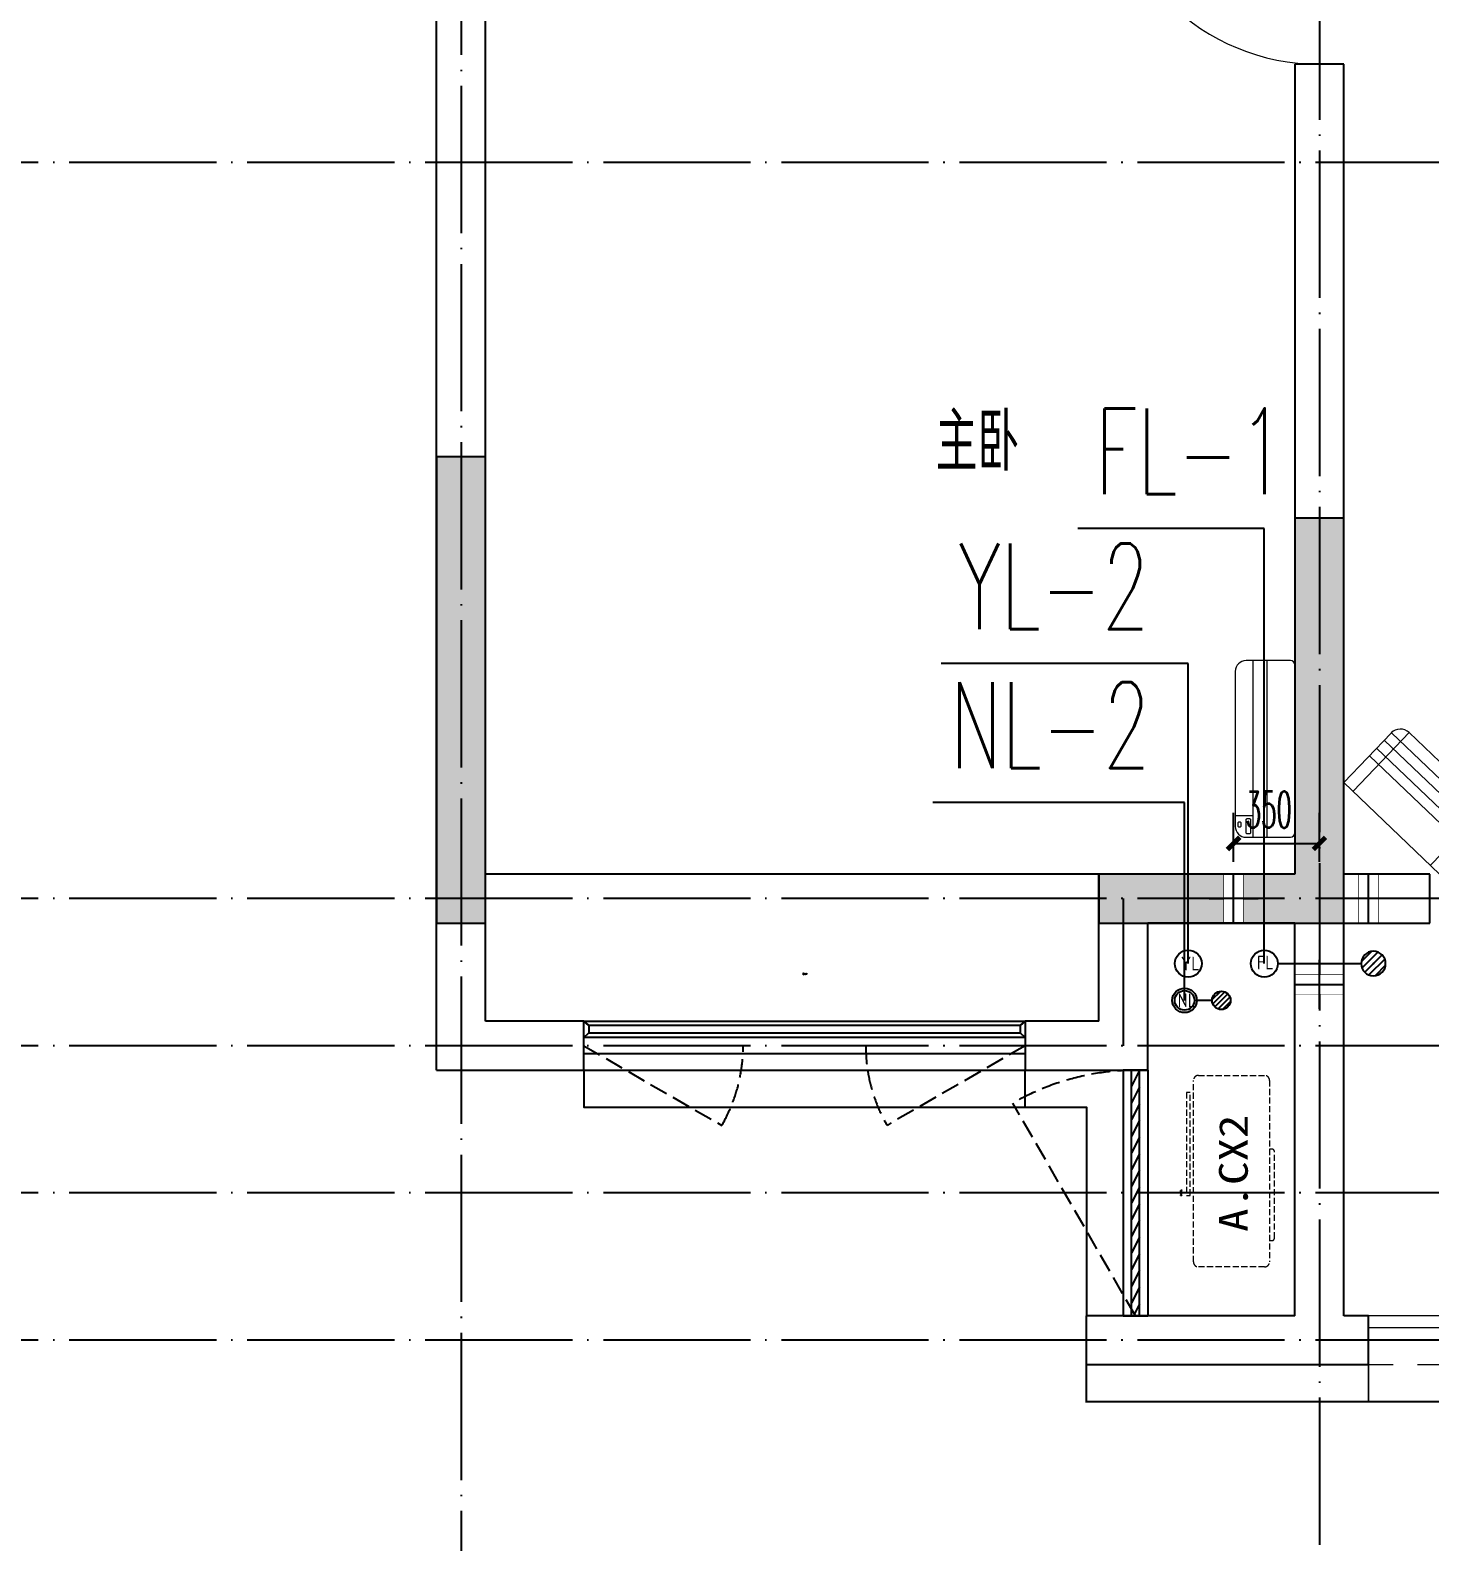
# Model space of a CAD drawing. Extents: x 27938 to 1507990, y 110129 to 923079.
# Drawn here: x 826160 to 831867, y 440211 to 446371 of the extents above; entities that cross this region are included whole.
import ezdxf

# ---------------------------------------------------------------- set-up
doc = ezdxf.new("R2010")
doc.units = 0
doc.header["$LTSCALE"] = 1000
doc.header["$MEASUREMENT"] = 0
doc.linetypes.add('DASH', pattern=[0.35, 0.25, -0.1])
doc.linetypes.add('DOTE', pattern=[2.42, 2, -0.2, 0.02, -0.2])
for name, color, linetype in [('3-栏杆1', 135, 'Continuous'), ('3.5方案汇报，与郭总、侯月琴确定户型_t8$0$2020.03.04 -1安徽标准化洋房户型(UA）_t8_t8$0$看线', 154, 'Continuous'), ('COLUMN', 9, 'Continuous'), ('DIM_凝结', 150, 'Continuous'), ('DIM_废水', 31, 'Continuous'), ('DIM_雨水', 4, 'Continuous'), ('DOTE', 1, 'Continuous'), ('EQUIP_地漏', 7, 'Continuous'), ('LVTRY', 6, 'Continuous'), ('PUB_HATCH', 8, 'Continuous'), ('PUB_TEXT', 4, 'Continuous'), ('VPIPE-凝结', 150, 'N'), ('VPIPE-废水', 31, 'Continuous'), ('VPIPE-雨水', 4, 'Y'), ('WALL', 9, 'Continuous'), ('WINDOW', 4, 'Continuous'), ('WINDOW_TEXT', 7, 'Continuous'), ('机电标识类', 1, 'Continuous'), ('看线', 251, 'Continuous')]:
    doc.layers.add(name, color=color, linetype=linetype)
for name, color, linetype, lineweight in [('平面-栏杆', 135, 'Continuous', 15), ('平面-看线', 45, 'Continuous', 15), ('平面-空调室内机', 176, 'Continuous', 9), ('平面-空调预留孔', 173, 'Continuous', 15), ('空调', 76, 'Continuous', 13)]:
    doc.layers.add(name, color=color, linetype=linetype, lineweight=lineweight)
doc.styles.add('_TCH_DIM_T3', font='SIMPLEX.shx', dxfattribs={"width": 0.494118, "bigfont": 'GBCBIG.shx'})
doc.styles.add('_TCH_WINDOW', font='SIMPLEX.shx', dxfattribs={"width": 0.7, "height": 3.5, "bigfont": 'GBCBIG.shx'})
doc.styles.add('_TWT_SERIAL', font='SIMPLEX', dxfattribs={"width": 0.8, "height": 3.5, "bigfont": 'HZTXT'})
doc.styles.get("Standard").update_dxf_attribs({"font": 'gbenor.shx', "bigfont": 'gbcbig.shx'})
doc.styles.add('黑体', font='simhei.ttf')
doc.linetypes.add('N', pattern='A,3,-0.2,["N",Standard,S=0.25,R=0,X=-0.1,Y=-0.115],-0.2', length=3.4)
doc.linetypes.add('Y', pattern='A,3,-0.2,["Y",Standard,S=0.25,R=0,X=-0.1,Y=-0.115],-0.2', length=3.4)
doc.dimstyles.new('_TCH_ARCH&&50', dxfattribs={"dimtxt": 148.75, "dimasz": 50, "dimexe": 125, "dimexo": 150, "dimgap": 63.125, "dimtad": 1, "dimdec": 0, "dimzin": 0, "dimdsep": 46, "dimtxsty": '_TCH_DIM_T3', "dimblk": 'ARCHTICK', "dimcen": 0.09, "dimclrt": 4, "dimazin": 2, "dimtfac": 1, "dimtdec": 0, "dimtix": 1, "dimtmove": 2, "dimatfit": 3, "dimfxl": 100, "dimtolj": 1, "dimtzin": 0, "dimarcsym": 0})

# ---------------------------------------------------------------- blocks, each defined once
blk = doc.blocks.new('GDGDGDSDA')
at = {"layer": 'DOTE', "color": 0, "linetype": 'DOTE', "ltscale": 0.3}
for p, q in [((419334.8, 376108.3), (419334.8, 359558.3)), ((422834.8, 367858.3), (422834.8, 359558.3)), ((471334.8, 366358.3), (417334.8, 366358.3)), ((471334.8, 363358.3), (417334.8, 363358.3)), ((422034.8, 363358.3), (422034.8, 362758.3)), ((471334.8, 362758.3), (417334.8, 362758.3)), ((471334.8, 362158.3), (417334.8, 362158.3)), ((471334.8, 361558.3), (417334.8, 361558.3))]:
    blk.add_line(p, q, dxfattribs=at)
blk = doc.blocks.new('GFDGFSDFGD')
at = {"layer": 'PUB_HATCH'}
for points in [[(420516.6, 367423.7), (420516.6, 365523.7), (420716.6, 365523.7), (420716.6, 367423.7)], [(423216.6, 365523.7), (424216.6, 365523.7), (424216.6, 367173.7), (424016.6, 367173.7), (424016.6, 365723.7), (423216.6, 365723.7)]]:
    blk.add_hatch(color=0, dxfattribs=at).paths.add_polyline_path(points)
at = {"layer": 'COLUMN', "color": 0}
for p, q in [((420516.6, 367423.7), (420516.6, 365523.7)), ((420716.6, 367423.7), (420516.6, 367423.7)), ((420716.6, 365523.7), (420716.6, 367423.7)), ((424216.6, 367173.7), (424016.6, 367173.7)), ((424016.6, 367173.7), (424016.6, 365723.7)), ((424216.6, 365523.7), (424216.6, 367173.7)), ((424016.6, 365723.7), (423216.6, 365723.7)), ((423216.6, 365723.7), (423216.6, 365523.7)), ((420516.6, 365523.7), (420716.6, 365523.7)), ((423216.6, 365523.7), (424216.6, 365523.7))]:
    blk.add_line(p, q, dxfattribs=at)
blk = doc.blocks.new('dongkong')
blk.add_wipeout([(-603756, 210771), (-603756, 210570.8), (-603836, 210570.8), (-603836, 210771)])
at = {"layer": '机电标识类', "color": 250, "linetype": 'DASH', "ltscale": 400}
for p, q in [((-603796, 210771), (-603796, 210570.8)), ((-603896, 210670.7), (-603696, 210670.7))]:
    blk.add_line(p, q, dxfattribs=at)
at = {"layer": '空调', "color": 6, "linetype": 'DASH', "const_width": 2}
blk.add_lwpolyline([(-603756, 210771), (-603756, 210570.8), (-603836, 210570.8), (-603836, 210771)], close=True, dxfattribs=at)
blk = doc.blocks.new('A$C001338C2')
for p, q in [((0, 248.6), (0, 22)), ((845, 303.6), (55, 303.6)), ((109.1, 214.8), (109.1, 303.6)), ((900, 22), (900, 248.6)), ((22, 0), (878, 0))]:
    blk.add_line(p, q)
at = {"lineweight": 5}
for p, q in [((900, 214.8), (0, 214.8)), ((900, 143.2), (0, 143.2))]:
    blk.add_line(p, q, dxfattribs=at)
for points in [[(89.2, 226.4), (22.2, 226.4, -0.414214), (16.7, 231.9), (16.7, 243.1, -0.414214), (22.2, 248.6), (89.2, 248.6, -0.414214), (94.7, 243.1), (94.7, 231.9, -0.414214)], [(73.1, 275), (56.8, 275, -0.414214), (51.3, 280.5), (51.3, 283.4, -0.414214), (56.8, 288.9), (73.1, 288.9, -0.414214), (78.6, 283.4), (78.6, 280.5, -0.414214)]]:
    blk.add_lwpolyline(points, format="xyb", close=True)
for centre, radius, start, end in [((55, 248.6), 55, 90, 180), ((845, 248.6), 55, 360, 90), ((22, 22), 22, 180, 270), ((878, 22), 22, 270, 360)]:
    blk.add_arc(centre, radius, start, end)
blk = doc.blocks.new('$lvtry$00000171')
at = {"color": 0}
for p, q in [((-74.2, 10.6), (-10.6, 74.2)), ((-69.8, -27.4), (27.4, 69.8)), ((-53, -53), (53, 53)), ((-27.4, -69.8), (69.8, 27.4)), ((10.6, -74.2), (74.2, -10.6))]:
    blk.add_line(p, q, dxfattribs=at)
blk.add_circle((0, 0), 75, dxfattribs=at)
blk.add_point((0, 0), dxfattribs=at)
blk = doc.blocks.new('$TwtSys$00000141')
at = {"color": 1}
for p, q in [((-47.1, 3.8), (-5, 45.9)), ((-47.1, 3.8), (-5, 45.9)), ((-43.6, -17.5), (17.5, 43.6)), ((-43.6, -17.5), (17.5, 43.6)), ((-33.2, -33.2), (33.2, 33.2)), ((-33.2, -33.2), (33.2, 33.2)), ((-16.2, -43.5), (43.8, 16.4)), ((-16.2, -43.5), (43.8, 16.4)), ((5.7, -46.1), (46.1, -5.7)), ((5.7, -46.1), (46.1, -5.7))]:
    blk.add_line(p, q, dxfattribs=at)
blk.add_circle((0, 0), 47, dxfattribs=at)
blk.add_circle((0, 0), 47, dxfattribs=at)
blk = doc.blocks.new('ferre')
at = {"layer": '平面-空调预留孔', "linetype": 'DASH', "ltscale": 0.1}
for p, q in [((93392.7, 115403.5), (93392.7, 115393.5)), ((93402.7, 115383.5), (93755.6, 115383.5)), ((93765.6, 115393.5), (93765.6, 115403.5))]:
    blk.add_line(p, q, dxfattribs=at)
blk.add_lwpolyline([(94045.9, 115403.5), (93305.9, 115403.5, -0.414214), (93285.9, 115423.5), (93285.9, 115693.5, -0.414214), (93305.9, 115713.5), (94045.9, 115713.5, -0.414214), (94065.9, 115693.5), (94065.9, 115423.5, -0.414214)], format="xyb", close=True, dxfattribs=at)
blk.add_lwpolyline([(93996.7, 115742.6), (93576.8, 115742.6), (93576.8, 115727.5), (93996.7, 115727.5)], close=True, dxfattribs=at)
for centre, start, end in [((93402.7, 115393.5), 180, 270), ((93755.6, 115393.5), 270, 0)]:
    blk.add_arc(centre, 10, start, end, dxfattribs=at)
at = {"layer": '平面-空调预留孔', "color": 251, "linetype": 'DASH', "ltscale": 0.1, "true_color": 0x636466, "style": '黑体', "width": 1.2}
blk.add_text('A.CX2', height=117.05, dxfattribs=at).set_placement((93428.3, 115492.1))
blk = doc.blocks.new('fergve')
at = {"layer": '平面-空调预留孔', "linetype": 'DASH', "ltscale": 0.1}
blk.add_blockref('ferre', (25670, -60415.8), dxfattribs=at)
blk = doc.blocks.new('dasdasf1sa2f31as32f')
for p, q in [((-116, 585.6), (43.3, 640.5)), ((82.7, 476.6), (43.3, 640.5)), ((-22.8, 585.5), (-116, 585.6)), ((-22.8, 585.5), (-73.4, 493.2)), ((32.4, 555.1), (-18.1, 462.9)), ((82.7, 476.6), (32.4, 555.1)), ((-473.5, 259.7), (-339.5, 504)), ((-269.8, 524.3), (-427.7, 236.5)), ((134.6, 245.5), (-338.8, 505.1)), ((-269.8, 524.3), (113.7, 314)), ((-31.3, 504.4), (-73.4, 493.2)), ((-18.1, 462.9), (-31.3, 504.4)), ((114.7, 208.4), (-359.1, 468.2)), ((72.3, 131.9), (-401.1, 391.6)), ((92.6, 168.8), (-380.9, 428.5)), ((113.7, 314), (-44.2, 26.2)), ((0, 0), (-473.5, 259.7)), ((134, 244.4), (0, 0))]:
    blk.add_line(p, q)
for centre, start, end in [((-294.5, 479.4), 61.25933, 151.25933), ((89, 269), 331.25933, 61.25933)]:
    blk.add_arc(centre, 51.3, start, end)
blk = doc.blocks.new('GDGDRGDGDRGDR')
at = {"layer": '平面-空调室内机', "ltscale": 0.3, "rotation": 90}
blk.add_blockref('dongkong', (634787.3, 1046278.1), dxfattribs=at)
at = {"layer": '平面-空调预留孔'}
for name, p, rotation in [('dasdasf1sa2f31as32f', (424606.8, 442932.1), 344.9999999966897), ('fergve', (478900.7, 322375.3), 90)]:
    blk.add_blockref(name, p, dxfattribs=dict(at, rotation=rotation))
at = {"layer": '平面-空调室内机', "ltscale": 0.3, "rotation": 180}
blk.add_blockref('dongkong', (-179479.5, 653502.9), dxfattribs=at)
blk = doc.blocks.new('_ArchTick')
at = {"color": 0, "linetype": 'ByBlock', "const_width": 0.4}
blk.add_lwpolyline([(-0.5, -0.5), (0.5, 0.5)], dxfattribs=at)
blk = doc.blocks.new('*D1007')
at = {"layer": 'Defpoints', "color": 0}
for p in [(831416.6, 443056.9), (831066.4, 442832.2), (831416.6, 442832.2)]:
    blk.add_point(p, dxfattribs=at)
at = {"layer": '平面-空调预留孔', "color": 0, "lineweight": -2}
for p, q in [((831066.4, 442982.2), (831066.4, 443181.9)), ((831416.6, 442982.2), (831416.6, 443181.9)), ((831066.4, 443056.9), (831416.6, 443056.9))]:
    blk.add_line(p, q, dxfattribs=at)
at = {"layer": '平面-空调预留孔', "color": 0, "lineweight": -2, "xscale": 50, "yscale": 50, "zscale": 50, "rotation": 180}
blk.add_blockref('_ArchTick', (831066.4, 443056.9), dxfattribs=at)
at = {"layer": '平面-空调预留孔', "color": 0, "lineweight": -2, "xscale": 50, "yscale": 50, "zscale": 50}
blk.add_blockref('_ArchTick', (831416.6, 443056.9), dxfattribs=at)
at = {"layer": '平面-空调预留孔', "color": 4, "insert": (831210, 443194.4), "char_height": 148.75, "attachment_point": 5, "style": '_TCH_DIM_T3'}
blk.add_mtext('\\A1;350', dxfattribs=at)
blk = doc.blocks.new('$DorLib2D$00000001')
at = {"color": 0}
for p, q in [((0.45, 0.975), (0.5, 0.975)), ((0.45, 0), (0.45, 0.975)), ((0.5, 0), (0.5, 0.975)), ((0.5, 0), (0.45, 0))]:
    blk.add_line(p, q, dxfattribs=at)
at = {"color": 0, "lineweight": 13}
blk.add_arc((0.475, 0), 0.975, 91.46928, 180, dxfattribs=at)
blk = doc.blocks.new('$WINLIB2D$00000001')
at = {"color": 0}
for points in [[(-0.5, 0.5), (-0.5, -0.5)], [(-0.5, 0.5), (0.5, 0.5)], [(0.5, -0.5), (0.5, 0.5)], [(0.5, 0.1667), (-0.5, 0.1667)], [(0.5, -0.1667), (-0.5, -0.1667)], [(-0.5, -0.5), (0.5, -0.5)]]:
    blk.add_lwpolyline(points, dxfattribs=at)
blk = doc.blocks.new('$WINLIB2D$00000039')
at = {"color": 0}
for points in [[(-0.5, 0.5), (-0.5, -0.5)], [(0.5, 0.5), (-0.5, 0.5)], [(0.5, -0.5), (0.5, 0.5)], [(-0.5, 0.1667), (0.5, 0.1667)], [(-0.3839, -0.1667), (-0.448, 0.1667)], [(-0.3159, -0.1667), (-0.38, 0.1667)], [(-0.2479, -0.1667), (-0.312, 0.1667)], [(-0.1799, -0.1667), (-0.244, 0.1667)], [(-0.1119, -0.1667), (-0.176, 0.1667)], [(-0.0439, -0.1667), (-0.108, 0.1667)], [(0.0241, -0.1667), (-0.04, 0.1667)], [(0.0921, -0.1667), (0.028, 0.1667)], [(0.16, -0.1667), (0.0959, 0.1667)], [(0.228, -0.1667), (0.1639, 0.1667)], [(0.296, -0.1667), (0.2319, 0.1667)], [(0.364, -0.1667), (0.2999, 0.1667)], [(0.432, -0.1667), (0.3679, 0.1667)], [(0.5, -0.1667), (0.4359, 0.1667)], [(-0.4519, -0.1667), (-0.5, 0.0836)], [(-0.5, -0.1667), (0.5, -0.1667)], [(0.5, -0.5), (-0.5, -0.5)]]:
    blk.add_lwpolyline(points, dxfattribs=at)

msp = doc.modelspace()

# ---------------------------------------------------------------- linework, layer by layer
at = {"color": 8, "const_width": 8}
msp.add_lwpolyline([(830466.6, 440932.1), (830466.6, 440782.1), (831616.6, 440782.1), (831616.6, 440932.1)], dxfattribs=at)
at = {"layer": '3-栏杆1', "color": 8}
for p, q in [((828436.8, 442314.3), (828416.6, 442332.1)), ((828416.6, 442332.1), (828436.8, 442314.3)), ((830196.3, 442314.2), (828436.8, 442314.3)), ((828436.8, 442314.3), (828436.8, 442285)), ((830196.3, 442314.3), (830216.6, 442332.1)), ((830216.6, 442332.1), (830196.3, 442314.3)), ((830196.3, 442314.3), (830196.3, 442285)), ((828416.6, 442265.2), (828436.8, 442285)), ((828436.8, 442285), (830196.3, 442285)), ((830196.3, 442285), (830216.6, 442265.2)), ((830216.6, 442265.2), (830196.3, 442285))]:
    msp.add_line(p, q, dxfattribs=at)
at = {"layer": '3.5方案汇报，与郭总、侯月琴确定户型_t8$0$2020.03.04 -1安徽标准化洋房户型(UA）_t8_t8$0$看线', "color": 8, "ltscale": 10}
msp.add_line((830516.6, 442932.1), (828016.6, 442932.1), dxfattribs=at)
at = {"layer": 'DIM_废水'}
msp.add_line((831191.6, 444339.7), (830431.7, 444339.7), dxfattribs=at)
at = {"layer": 'DIM_雨水'}
msp.add_line((830881.6, 443789.7), (829874.7, 443789.7), dxfattribs=at)
at = {"layer": 'VPIPE-凝结', "color": 8, "ltscale": 0.1}
msp.add_line((831246.6, 442567.1), (831586.6, 442567.1), dxfattribs=at)
msp.add_lwpolyline([(830979, 442417.1), (830906.6, 442417.1)], dxfattribs=at)
at = {"layer": 'VPIPE-凝结', "color": 8}
msp.add_circle((830866.6, 442417.1), 40, dxfattribs=at)
at = {"layer": 'VPIPE-废水', "color": 8}
msp.add_circle((831191.6, 442567.1), 55, dxfattribs=at)
at = {"layer": 'VPIPE-雨水', "color": 8}
msp.add_circle((830881.6, 442567.1), 55, dxfattribs=at)
at = {"layer": 'WALL', "color": 8}
for p, q in [((827816.6, 442132.1), (827816.6, 447332.1)), ((828016.6, 442332.1), (828016.6, 447232.1)), ((831516.6, 446232.1), (831316.6, 446232.1)), ((830516.6, 442332.1), (830516.6, 442932.1)), ((830716.6, 442132.1), (830716.6, 442732.1)), ((828416.6, 442332.1), (828016.6, 442332.1)), ((828416.6, 442132.1), (828416.6, 442332.1)), ((830516.6, 442332.1), (830216.6, 442332.1)), ((830216.6, 442332.1), (830216.6, 442132.1)), ((827816.6, 442132.1), (828416.6, 442132.1)), ((830216.6, 442132.1), (830716.6, 442132.1)), ((830466.6, 440932.1), (830466.6, 441132.1)), ((831416.6, 440932.1), (830466.6, 440932.1)), ((831616.6, 440932.1), (831416.6, 440932.1))]:
    msp.add_line(p, q, dxfattribs=at)
at = {"layer": 'WINDOW', "color": 8, "linetype": 'DASH', "ltscale": 0.3}
for points in [[(828416.6, 442232.1), (828979.7, 441907.5, 0.131485), (829066.6, 442232.1)], [(830216.6, 442232.1), (829653.4, 441907.5, -0.131485), (829566.6, 442232.1)], [(830666.6, 441132.1), (830166.6, 441998.1, -0.131652), (830666.6, 442132.1)]]:
    msp.add_lwpolyline(points, format="xyb", dxfattribs=at)
at = {"layer": '平面-栏杆', "color": 8}
for points in [[(836266.6, 441082.1), (831616.6, 441082.1)], [(836266.6, 441032.1), (831616.6, 441032.1)]]:
    msp.add_lwpolyline(points, dxfattribs=at)
at = {"layer": '平面-看线', "color": 8}
msp.add_lwpolyline([(836266.6, 441132.1), (831616.6, 441132.1)], dxfattribs=at)
at = {"layer": '平面-看线', "color": 8, "linetype": 'DASH'}
msp.add_lwpolyline([(836266.6, 440932.1), (831616.6, 440932.1)], dxfattribs=at)
at = {"layer": '看线', "color": 8, "ltscale": 0.5}
for points in [[(828416.6, 442132.1), (828416.6, 441982.1), (830216.6, 441982.1), (830216.6, 442132.1)], [(828416.6, 442132.1), (828416.6, 441982.1), (830466.6, 441982.1), (830466.6, 441132.1)], [(831616.6, 440782.1), (836266.6, 440782.1)]]:
    msp.add_lwpolyline(points, dxfattribs=at)

# ---------------------------------------------------------------- block references
at = {"color": 8}
msp.add_blockref('GFDGFSDFGD', (407300, 77208.4), dxfattribs=at)
at = {"layer": 'DOTE', "color": 169}
msp.add_blockref('GDGDGDSDA', (408581.8, 79473.8), dxfattribs=at)
at = {"layer": 'EQUIP_地漏', "color": 8, "xscale": -0.8, "yscale": -0.8, "zscale": 0.8, "rotation": 180}
msp.add_blockref('$TwtSys$00000141', (831016.6, 442417.1), dxfattribs=at)
at = {"layer": 'LVTRY', "color": 8, "xscale": -0.6666666667107825, "yscale": 0.6666666667107825, "rotation": 90.00000000602213}
msp.add_blockref('$lvtry$00000171', (831636.6, 442567.1), dxfattribs=at)
at = {"layer": 'WINDOW', "color": 8}
ref = msp.add_blockref('$DorLib2D$00000001', (831416.6, 446682.1), dxfattribs=dict(at, xscale=900, yscale=900, zscale=900, rotation=90.00000000129845))
ref.add_attrib('A', 'M0922', (831211.6, 446675.2), dxfattribs={"layer": 'WINDOW_TEXT', "color": 8, "ltscale": 0.5, "height": 5.95, "rotation": 90, "style": '_TCH_WINDOW', "width": 0.494118})
ref = msp.add_blockref('$WINLIB2D$00000001', (829316.6, 442232.1), dxfattribs=dict(at, xscale=1800, yscale=-200, zscale=1800, rotation=4.935878894074151e-09))
ref.add_attrib('A', 'TC1817', (829309.2, 442521.6), dxfattribs={"layer": 'WINDOW_TEXT', "color": 8, "ltscale": 0.5, "height": 5.95, "rotation": 0, "style": '_TCH_WINDOW', "width": 0.494118})
at = {"layer": '平面-空调预留孔', "color": 8, "xscale": 0.800000000046565, "yscale": 0.800000000046565, "zscale": 0.800000000046565, "rotation": 90.00000023343017}
msp.add_blockref('A$C001338C2', (831316.5, 443082.1), dxfattribs=at)

# ---------------------------------------------------------------- texts
at = {"layer": 'DIM_凝结', "color": 7, "style": '_TWT_SERIAL', "width": 0.64}
msp.add_text('NL-2', height=350, dxfattribs=at).set_placement((829910.4, 443363.5))
at = {"layer": 'DIM_废水', "color": 7, "style": '_TWT_SERIAL', "width": 0.64}
msp.add_text('FL-1', height=350, dxfattribs=at).set_placement((830501.7, 444479.7))
at = {"layer": 'DIM_雨水', "color": 7, "style": '_TWT_SERIAL', "width": 0.64}
msp.add_text('YL-2', height=350, dxfattribs=at).set_placement((829944.7, 443929.7))
at = {"layer": 'PUB_TEXT', "color": 8}
msp.add_text('主卧', height=236.31, dxfattribs=at).set_placement((829851.8, 444574.6))

# ---------------------------------------------------------------- next in the draw order: block references
at = {"layer": '平面-空调室内机', "color": 8, "ltscale": 0.3, "xscale": -1, "rotation": 180}
msp.add_blockref('dongkong', (1434862.5, 653502.9), dxfattribs=at)

# ---------------------------------------------------------------- next in the draw order: block references
at = {"layer": '平面-空调室内机', "color": 8, "ltscale": 0.3, "rotation": 180}
msp.add_blockref('dongkong', (227270.4, 653502.9), dxfattribs=at)

# ---------------------------------------------------------------- next in the draw order: block references
at = {"color": 8}
msp.add_blockref('GDGDRGDGDRGDR', (407300, 0), dxfattribs=at)

# ---------------------------------------------------------------- next in the draw order: linework, layer by layer
at = {"layer": 'DIM_凝结'}
for p, q in [((830866.6, 443223.5), (829840.4, 443223.5)), ((830866.6, 442417.1), (830866.6, 443223.5))]:
    msp.add_line(p, q, dxfattribs=at)
at = {"layer": 'DIM_废水'}
msp.add_line((831191.6, 442567.1), (831191.6, 444339.7), dxfattribs=at)
at = {"layer": 'DIM_雨水'}
msp.add_line((830881.6, 442567.1), (830881.6, 443789.7), dxfattribs=at)
at = {"layer": 'VPIPE-凝结'}
msp.add_circle((830866.6, 442417.1), 50, dxfattribs=at)
at = {"layer": 'VPIPE-废水'}
msp.add_circle((831191.6, 442567.1), 55, dxfattribs=at)
at = {"layer": 'VPIPE-雨水'}
msp.add_circle((830881.6, 442567.1), 55, dxfattribs=at)
at = {"layer": 'WALL', "color": 8}
for p, q in [((831316.6, 446232.1), (831316.6, 442932.1)), ((831516.6, 442932.1), (831516.6, 446232.1)), ((831316.6, 442932.1), (830516.6, 442932.1)), ((831866.6, 442932.1), (831516.6, 442932.1)), ((831866.6, 442732.1), (831866.6, 442932.1)), ((831316.6, 442732.1), (830716.6, 442732.1)), ((831316.6, 441132.1), (831316.6, 442732.1)), ((831516.6, 442732.1), (831866.6, 442732.1)), ((831516.6, 441132.1), (831516.6, 442732.1)), ((831316.6, 441132.1), (830466.6, 441132.1)), ((831616.6, 441132.1), (831516.6, 441132.1)), ((831616.6, 440932.1), (831616.6, 441132.1))]:
    msp.add_line(p, q, dxfattribs=at)

# ---------------------------------------------------------------- next in the draw order: block references
at = {"layer": 'WINDOW', "color": 8}
ref = msp.add_blockref('$WINLIB2D$00000039', (830666.6, 441632.1), dxfattribs=dict(at, xscale=-1000, yscale=-100, zscale=-1000, rotation=270))
ref.add_attrib('A', 'BYC1022b', (830856.1, 441621.6), dxfattribs={"layer": 'WINDOW_TEXT', "color": 8, "ltscale": 0.5, "height": 5.95, "rotation": 90, "style": '_TCH_WINDOW', "width": 0.494118})

# ---------------------------------------------------------------- next in the draw order: texts
at = {"layer": 'PUB_TEXT', "color": 8}
for s, p in [('YL', (830851.2, 442539.1)), ('FL', (831161.5, 442543.2)), ('NL', (830838.6, 442389.1))]:
    msp.add_text(s, height=56, dxfattribs=at).set_placement(p)

# ---------------------------------------------------------------- next in the draw order: dimensions: what is measured, and where the dimension line sits
at = {"layer": '平面-空调预留孔', "color": 8}
dim = msp.add_linear_dim(base=(831416.6, 443056.9), p1=(831066.4, 442832.2), p2=(831416.6, 442832.2), angle=360, dimstyle='_TCH_ARCH&&50', dxfattribs=at)
dim.commit()
dim.dimension.update_dxf_attribs({"geometry": '*D1007', "text_midpoint": (831210, 443194.4), "dimtype": 129})

doc.saveas('drawing.dxf')
